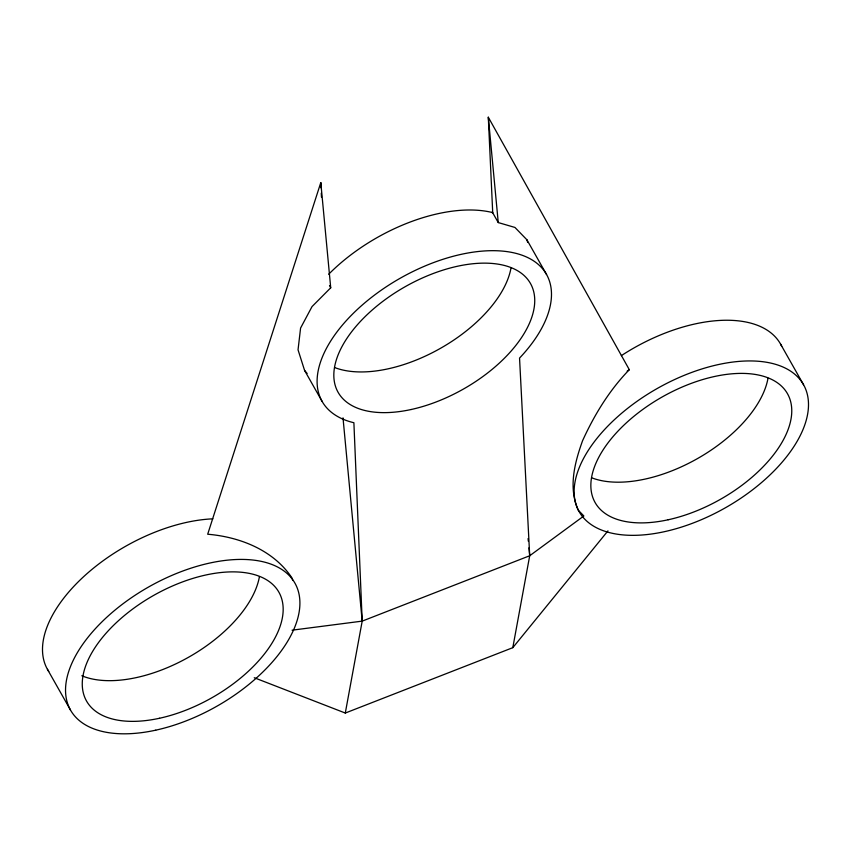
<?xml version="1.0" encoding="UTF-8"?>
<svg xmlns="http://www.w3.org/2000/svg" width="851" height="851" viewBox="0 0 851 851"><rect width="100%" height="100%" fill="white"/><g stroke="black" fill="none" stroke-linecap="round" stroke-linejoin="round"><path stroke-width="1.28" d="M345.293 713.042L362.196 621.124L353.888 422.724A128.916 68.697 -29.5 0 1 349.027 317.7A128.916 68.697 -29.5 0 1 514.695 253.045A128.916 68.697 -29.5 0 1 519.546 358.08L529.705 555.746L512.802 647.675L345.293 713.042L254.258 677.726M322.029 401.268L304.584 370.43L298.041 349.835L300.584 328.06L312.03 306.594L330.72 287.798L320.795 182.582L207.687 534.226C239.982 536.938 273.596 550.161 292.042 578.052L292.818 580.478M512.802 647.675L607.944 530.875M546.555 274.511L526.907 239.78L514.951 227.451L498.25 222.568L492.718 212.793L488.304 117.215L629.314 369.685C609.39 390.173 594.36 414.831 582.563 440.733C574.606 462.859 568.149 487.74 578.329 510.27L583.86 515.972L529.705 555.746L362.196 621.124L292.053 630.187M627.187 371.1L629.314 369.685M328.667 274.267A128.916 68.697 -29.5 0 1 491.676 212.356L492.708 212.644M491.676 212.356L492.718 212.793M304.584 370.43L307.115 373.44M780.548 344.07L803.567 384.758A128.916 68.697 -29.5 0 1 664.301 531.705A128.916 68.697 -29.5 0 1 606.05 427.957A128.916 68.697 -29.5 0 1 803.567 384.758M329.497 285.628L330.72 287.798M47.433 669.301L70.452 709.989M526.907 239.78L527.631 242.269M488.304 117.215L498.25 222.568M528.077 538.577L528.333 541.225M528.96 547.821L529.705 555.746M343.006 417.862L362.196 621.124M320.795 182.582L321.04 187.88M321.284 193.166L321.465 197.145M510.994 267.948A110.502 58.879 -29.5 0 1 440.095 348.538A110.502 58.879 -29.5 0 1 334.603 367.526M259.417 576.67A110.502 58.879 -29.5 0 1 187.614 657.78A110.502 58.879 -29.5 0 1 81.824 675.758M48.752 671.482A128.916 68.697 -29.5 0 1 82.941 577.318A128.916 68.697 -29.5 0 1 212.846 518.833M621.368 355.622A128.916 68.697 -29.5 0 1 781.718 346.336M768.006 378.195A110.502 58.879 -29.5 0 1 697.107 458.795A110.502 58.879 -29.5 0 1 591.626 477.773M411.139 409.512A110.502 58.879 -29.5 0 0 530.513 283.564A110.502 58.879 -29.5 0 0 361.207 320.582A110.502 58.879 -29.5 0 0 411.139 409.512M155.712 730.179A128.916 68.697 -29.5 0 0 294.978 583.233A128.916 68.697 -29.5 0 0 97.461 626.432A128.916 68.697 -29.5 0 0 155.712 730.179M159.573 718.244A110.502 58.879 -29.5 0 0 278.947 592.296A110.502 58.879 -29.5 0 0 109.641 629.314A110.502 58.879 -29.5 0 0 159.573 718.244M668.163 519.77A110.502 58.879 -29.5 0 0 787.537 393.811A110.502 58.879 -29.5 0 0 618.23 430.84A110.502 58.879 -29.5 0 0 668.163 519.77"/></g></svg>
